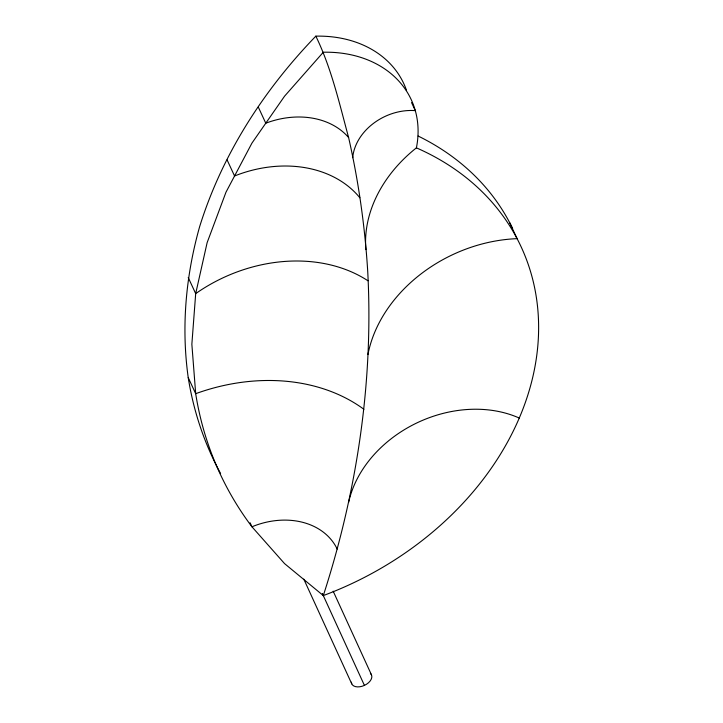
<?xml version="1.0" encoding="UTF-8"?>
<svg xmlns="http://www.w3.org/2000/svg" width="723" height="723" viewBox="0 0 723 723"><rect width="100%" height="100%" fill="white"/><g stroke="black" fill="none" stroke-linecap="round" stroke-linejoin="round"><path stroke-width="1.08" d="M406.498 90.33A116.123 91.577 -24.9 0 0 315.843 36.15C263.678 90.113 222.078 154.641 199.665 226.57C185.811 275.644 181.139 327.004 188.224 377.605A474.803 374.46 -24.9 0 0 220.596 473.529M250.077 522.765L251.947 526.787L284.564 563.615L323.308 595.58C357.117 491.197 373.637 380.894 367.709 271.17C364.898 226.182 358.572 181.491 348.603 137.524C339.331 103.299 331.432 68.197 315.843 36.15M509.625 222.576L517.09 238.653A137.722 108.622 -24.9 0 0 367.935 354.523M411.559 102.594L415.291 110.628A51.432 40.569 -24.9 0 0 352.697 157.704M258.319 107.121L265.775 123.208A78.012 61.527 -24.9 0 1 348.603 137.524M227.094 159.9L234.559 175.987A114.785 90.529 -24.9 0 1 359.846 197.759M188.224 277.542L195.689 293.619L191.857 344.238L195.689 393.683A474.803 374.46 -24.9 0 0 251.947 526.787A71.812 56.638 -24.9 0 1 337.198 549.082M188.224 377.605L195.689 393.683A180.488 142.341 -24.9 0 1 363.877 409.272M333.167 591.17L371.459 674.812M351.369 682.16A10.845 6.67 -24.6 0 0 364.419 685.395L322.386 593.592L323.308 595.58A296.918 234.171 -24.9 0 0 534.008 371.523A296.918 234.171 -24.9 0 0 416.403 147.853A116.123 91.577 -24.9 0 0 323.308 52.228L284.564 96.186L251.947 143.1L225.983 192.201L207.13 242.657L195.689 293.619A144.428 113.909 -24.9 0 1 367.971 280.777M303.796 579.132L351.758 683.877M418.111 136.023A296.918 234.171 -24.9 0 1 512.616 228.513M348.603 502.458A113.14 89.227 -24.9 0 1 519.268 418.048M365.874 249.58A132.399 104.419 -24.9 0 1 416.403 147.853M370.402 673.402A10.845 6.67 -24.6 0 1 364.419 685.395"/></g></svg>
